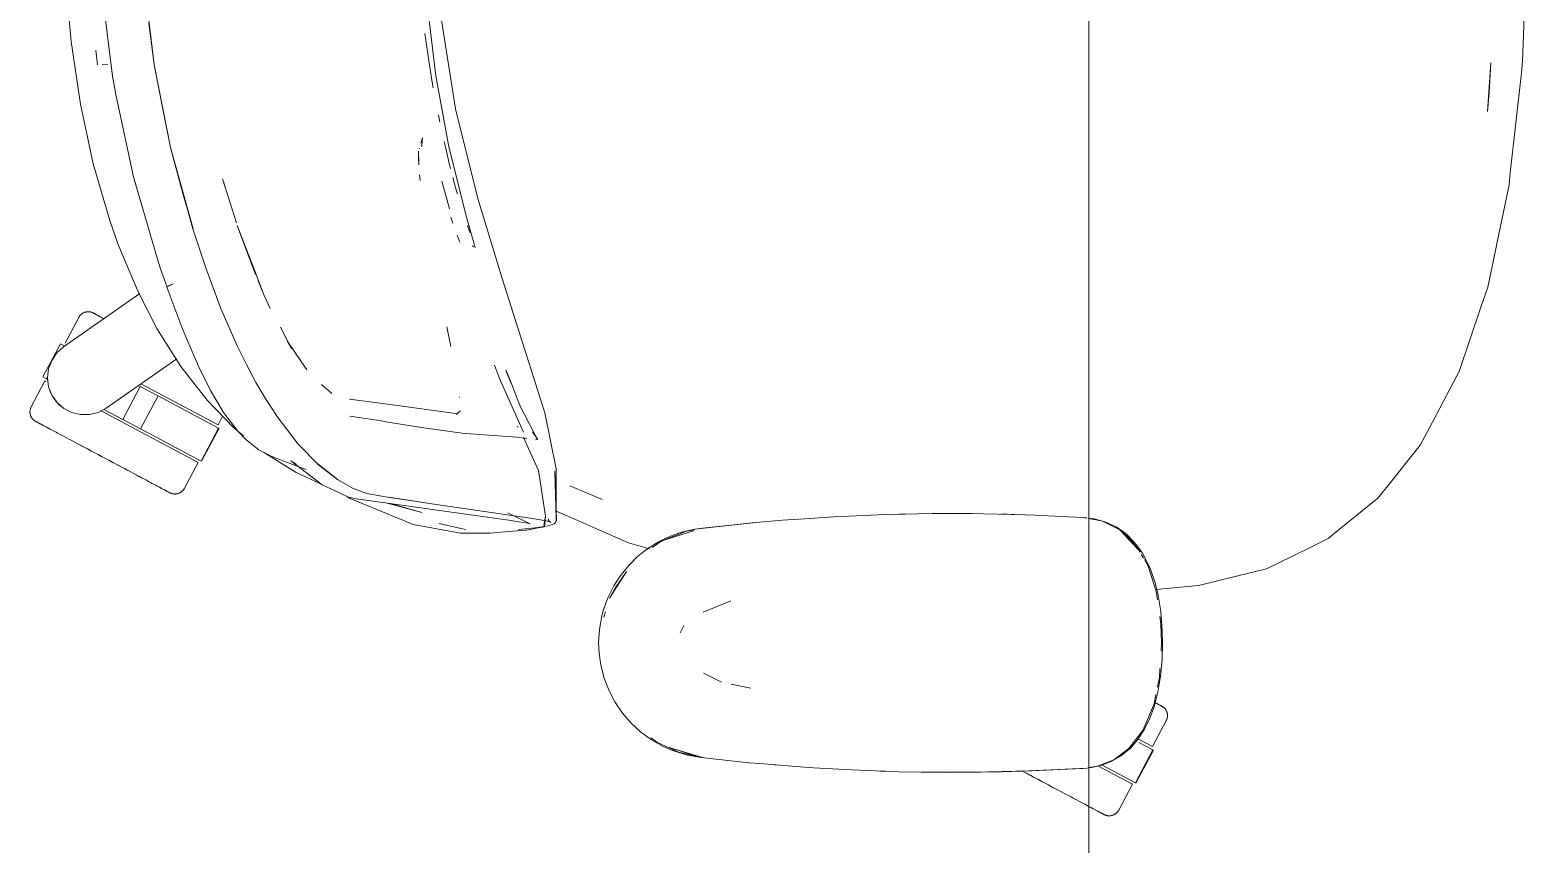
# Model space of a CAD drawing. Header units: millimetres. Extents: x 155927 to 317870, y -36033 to 97293.
# Drawn here: x 203985 to 204546, y 11071 to 11376 of the extents above; entities that cross this region are included whole.
import ezdxf

# ---------------------------------------------------------------- set-up
doc = ezdxf.new("R2010")
doc.units = ezdxf.units.MM
doc.header["$MEASUREMENT"] = 0
doc.layers.add('G-IMPT', color=8, linetype='CONTINUOUS', lineweight=9)
doc.layers.add('I-FURN', color=8, linetype='CONTINUOUS', lineweight=9)

msp = doc.modelspace()

# ---------------------------------------------------------------- linework, layer by layer
at = {"layer": 'G-IMPT'}
for p, q in [((204544.66, 11374), (204546.37, 11426.19)), ((204000.41, 11371.47), (203998.15, 11397.04)), ((204027.67, 11394.37), (204031.5, 11362.78)), ((204027.71, 11394.41), (204031.49, 11362.85)), ((204012.15, 11388.67), (204015.96, 11358.5)), ((204137.06, 11358.63), (204133.76, 11385.55)), ((204144.45, 11346.28), (204138.46, 11384.2)), ((204031.49, 11362.85), (204029.55, 11378.33)), ((204133.14, 11372.79), (204132.96, 11374.45)), ((204544.66, 11374), (204544.34, 11364.06)), ((204003.9, 11348.05), (204000.41, 11371.47)), ((204134.44, 11364.26), (204133.14, 11372.79)), ((204010.31, 11362.77), (204009.66, 11368.19)), ((204014.16, 11362.81), (204012.07, 11362.74)), ((204012.07, 11362.74), (204012.18, 11362.74)), ((204037.67, 11331.73), (204031.49, 11362.85)), ((204031.49, 11362.85), (204034.59, 11346.75)), ((204037.67, 11331.73), (204031.5, 11362.78)), ((204134.44, 11364.26), (204135.29, 11358.64)), ((204532.46, 11363.53), (204531.21, 11345.25)), ((204532.46, 11363.53), (204531.82, 11352.19)), ((204543.86, 11359.69), (204544.34, 11364.06)), ((204015.96, 11358.5), (204017.14, 11351.58)), ((204135.29, 11358.64), (204135.54, 11357.01)), ((204141.99, 11331.97), (204137.06, 11358.63)), ((204543.86, 11359.69), (204539.73, 11322.24)), ((204023.81, 11320.79), (204017.14, 11351.58)), ((204136.09, 11354.11), (204135.54, 11357.01)), ((204531.21, 11345.25), (204531.82, 11352.19)), ((204008.71, 11325.69), (204003.9, 11348.05)), ((204037.67, 11331.73), (204034.59, 11346.75)), ((204144.45, 11346.28), (204152.77, 11312.6)), ((204138.02, 11344), (204138.55, 11341.19)), ((204132.11, 11335.37), (204131.42, 11333.42)), ((204131.89, 11334.33), (204132.11, 11335.37)), ((204042.32, 11314.48), (204037.67, 11331.73)), ((204037.67, 11331.73), (204046.05, 11301.23)), ((204037.67, 11331.73), (204046.1, 11301.32)), ((204130.56, 11330.32), (204130.65, 11325.26)), ((204130.56, 11330.32), (204130.57, 11327.53)), ((204130.89, 11331.53), (204130.82, 11331.27)), ((204131.85, 11332.16), (204131.86, 11332.02)), ((204131.89, 11334.33), (204131.86, 11332.02)), ((204140.22, 11333.96), (204140.67, 11331.98)), ((204142.22, 11325.23), (204140.67, 11331.98)), ((204141.99, 11331.97), (204148.54, 11305.65)), ((204014.89, 11304.45), (204008.71, 11325.69)), ((204130.65, 11325.26), (204130.57, 11327.53)), ((204142.22, 11325.23), (204142.56, 11323.93)), ((204023.81, 11320.79), (204032.75, 11289.96)), ((204057.12, 11320.04), (204058.19, 11316.61)), ((204057.12, 11320.04), (204062.37, 11303.55)), ((204130.97, 11321.47), (204131.18, 11319.37)), ((204142.25, 11308.75), (204139.35, 11319.14)), ((204143.52, 11320.21), (204143.48, 11320.39)), ((204143.84, 11319.07), (204143.52, 11320.21)), ((204143.84, 11319.07), (204144.96, 11315.08)), ((204534.89, 11296.88), (204539.24, 11317.83)), ((204539.24, 11317.83), (204539.73, 11322.24)), ((204042.32, 11314.48), (204046.1, 11301.32)), ((204144.96, 11315.08), (204145.16, 11314.39)), ((204161.95, 11282.62), (204152.77, 11312.6)), ((204014.89, 11304.45), (204017.96, 11295.71)), ((204046.05, 11301.23), (204051.06, 11286.31)), ((204062.65, 11302.57), (204069.47, 11284.16)), ((204062.65, 11302.57), (204069.36, 11285.12)), ((204142.7, 11305.66), (204143.42, 11303.44)), ((204148.54, 11305.65), (204151.61, 11295.22)), ((204149.7, 11300.45), (204148.95, 11302.55)), ((204017.96, 11295.71), (204025.48, 11277.74)), ((204145.41, 11297.9), (204145.04, 11298.91)), ((204145.41, 11297.9), (204146.03, 11296.24)), ((204149.7, 11300.45), (204149.94, 11299.79)), ((204534.89, 11296.88), (204534.13, 11293.2)), ((204032.75, 11289.96), (204033.95, 11286.36)), ((204150.72, 11294.97), (204150.93, 11294.82)), ((204150.72, 11294.97), (204151.33, 11294.58)), ((204151.68, 11294.95), (204151.61, 11295.22)), ((204151.75, 11294.65), (204151.68, 11294.95)), ((204151.72, 11294.19), (204151.81, 11294.43)), ((204151.81, 11294.43), (204151.75, 11294.65)), ((204534.13, 11293.2), (204531.26, 11279.38)), ((204036.36, 11279.42), (204033.95, 11286.36)), ((204056.52, 11271.43), (204051.06, 11286.31)), ((204069.36, 11285.12), (204070.03, 11283.39)), ((204036.32, 11279.42), (204036.35, 11279.56)), ((204041.89, 11264.46), (204036.32, 11279.42)), ((204036.35, 11279.56), (204036.76, 11279.83)), ((204036.35, 11279.56), (204036.36, 11279.6)), ((204036.35, 11279.56), (204036.36, 11279.42)), ((204036.76, 11279.83), (204036.36, 11279.6)), ((204037.59, 11280.21), (204036.76, 11279.83)), ((204036.94, 11279.93), (204036.76, 11279.83)), ((204037.59, 11280.21), (204036.94, 11279.93)), ((204037.59, 11280.21), (204038.64, 11280.63)), ((204037.59, 11280.21), (204038.05, 11280.41)), ((204038.64, 11280.63), (204038.05, 11280.41)), ((204072.75, 11276.31), (204070.03, 11283.39)), ((204072.75, 11276.31), (204070.44, 11281.76)), ((204161.95, 11282.62), (204177.94, 11232.38)), ((204528.74, 11271.95), (204531.26, 11279.38)), ((204032.57, 11263.96), (204025.48, 11277.74)), ((204074.94, 11271.47), (204072.75, 11276.31)), ((204056.52, 11271.43), (204062.7, 11257.21)), ((204528.74, 11271.95), (204520.59, 11247.86)), ((204041.55, 11249.67), (204032.57, 11263.96)), ((204043.37, 11260.78), (204041.89, 11264.46)), ((204078.82, 11264.42), (204083, 11256.32)), ((204141.23, 11264.51), (204142.64, 11257.26)), ((204048.14, 11249.82), (204043.37, 11260.78)), ((204066.08, 11250.48), (204062.7, 11257.21)), ((204081.5, 11259.09), (204084.06, 11255.33)), ((204081.5, 11259.09), (204083, 11256.32)), ((204066.08, 11250.48), (204069.65, 11243.69)), ((204084.06, 11255.33), (204084.45, 11254.76)), ((204084.45, 11254.76), (204087.95, 11249.62)), ((204041.55, 11249.67), (204051.35, 11237.07)), ((204048.36, 11249.38), (204048.14, 11249.82)), ((204048.14, 11249.82), (204052.67, 11240.77)), ((204048.14, 11249.82), (204052.36, 11241.37)), ((204048.36, 11249.38), (204052.67, 11240.77)), ((204087.95, 11249.62), (204088.7, 11248.52)), ((204159.07, 11250.19), (204160.96, 11245.21)), ((204160.96, 11245.21), (204169.89, 11225.05)), ((204165.26, 11243.57), (204163.24, 11248.47)), ((204163.24, 11248.47), (204165.27, 11243.36)), ((204165.27, 11243.36), (204163.47, 11247.89)), ((204509.42, 11226.69), (204519.72, 11246.2)), ((204519.72, 11246.2), (204520.59, 11247.86)), ((204052.67, 11240.77), (204052.36, 11241.37)), ((204052.67, 11240.77), (204057.4, 11232.77)), ((204073.42, 11237.46), (204069.65, 11243.69)), ((204094.22, 11242.99), (204098.13, 11239.65)), ((204168.52, 11235.1), (204165.26, 11243.57)), ((204061.31, 11226.77), (204051.35, 11237.07)), ((204073.42, 11237.46), (204077.3, 11231.36)), ((204118.08, 11235.71), (204104.72, 11237.49)), ((204104.72, 11237.49), (204105.19, 11237.35)), ((204118.08, 11235.71), (204145.41, 11231.98)), ((204145.91, 11238.04), (204145.86, 11238.39)), ((204168.52, 11235.1), (204173.79, 11224.99)), ((204058.26, 11231.48), (204057.4, 11232.77)), ((204062.98, 11225.35), (204058.26, 11231.48)), ((204077.47, 11231.11), (204077.3, 11231.36)), ((204085.49, 11220.67), (204077.47, 11231.11)), ((204109.89, 11230.36), (204104.81, 11231.1)), ((204109.89, 11230.36), (204116.72, 11229.3)), ((204116.72, 11229.3), (204118.38, 11229.03)), ((204130.15, 11227.17), (204118.38, 11229.03)), ((204146.26, 11233.09), (204144.7, 11231.85)), ((204144.91, 11231.89), (204145.14, 11231.93)), ((204145.41, 11231.98), (204145.14, 11231.93)), ((204177.94, 11232.38), (204182.14, 11211.43)), ((204064.98, 11223.77), (204061.31, 11226.77)), ((204062.98, 11225.35), (204065.87, 11222.33)), ((204070.74, 11218.47), (204065.87, 11222.33)), ((204131.71, 11226.92), (204130.15, 11227.17)), ((204146.92, 11224.71), (204131.71, 11226.92)), ((204146.92, 11224.71), (204147, 11224.7)), ((204147, 11224.7), (204155.24, 11224.08)), ((204164.09, 11223.45), (204155.24, 11224.08)), ((204164.09, 11223.45), (204167.5, 11223.2)), ((204167.87, 11223.15), (204167.5, 11223.2)), ((204167.51, 11227.22), (204167.95, 11226.95)), ((204167.87, 11223.15), (204170.33, 11222.87)), ((204175.51, 11210.73), (204169.89, 11223.08)), ((204170.33, 11222.87), (204170.39, 11222.85)), ((204171.16, 11222.57), (204170.39, 11222.85)), ((204175.14, 11222.54), (204173.3, 11225.24)), ((204175.14, 11222.54), (204173.79, 11224.99)), ((204174.43, 11222.26), (204175.12, 11222.41)), ((204175.12, 11222.41), (204175.14, 11222.54)), ((204175.14, 11222.54), (204175.18, 11222.7)), ((204505.99, 11220.18), (204508.69, 11225.31)), ((204509.42, 11226.69), (204508.69, 11225.31)), ((204071.87, 11217.85), (204070.74, 11218.47)), ((204071.87, 11217.85), (204074.31, 11216.68)), ((204073.23, 11217.16), (204072.47, 11217.66)), ((204073.23, 11217.16), (204084.68, 11210.04)), ((204093.23, 11212.77), (204085.49, 11220.67)), ((204505.99, 11220.18), (204493.78, 11205.05)), ((204074.31, 11216.68), (204076.54, 11215.61)), ((204088.45, 11211.1), (204076.54, 11215.61)), ((204082.79, 11214.33), (204094.44, 11205.41)), ((204082.79, 11214.33), (204084.74, 11213.21)), ((204099.97, 11207.68), (204093.02, 11213.07)), ((204093.02, 11213.07), (204096.59, 11210.27)), ((204093.23, 11212.77), (204100.19, 11207.35)), ((204182.14, 11211.43), (204182.18, 11192.56)), ((204084.68, 11210.04), (204093.31, 11206.06)), ((204099.97, 11207.68), (204096.59, 11210.27)), ((204100.19, 11207.35), (204106.03, 11204.06)), ((204175.51, 11210.73), (204178.22, 11193.68)), ((204181.7, 11210.54), (204182.28, 11192.1)), ((204181.7, 11210.54), (204182.18, 11192.56)), ((204094.44, 11205.41), (204101.02, 11202.35)), ((204101.02, 11202.35), (204104.38, 11200.78)), ((204103.77, 11201.07), (204104.94, 11200.29)), ((204107.37, 11200.13), (204104.38, 11200.78)), ((204104.94, 11200.29), (204121.39, 11193.5)), ((204106.45, 11203.85), (204106.03, 11204.06)), ((204106.45, 11203.85), (204111.24, 11202.1)), ((204154.59, 11193.46), (204107.37, 11200.13)), ((204111.24, 11202.1), (204118.91, 11200.8)), ((204134.08, 11198.5), (204118.91, 11200.8)), ((204134.08, 11198.5), (204119.49, 11200.73)), ((204134.68, 11198.4), (204119.49, 11200.73)), ((204187.28, 11205), (204199.14, 11200.07)), ((204199.4, 11199.97), (204199.14, 11200.07)), ((204475.07, 11188.22), (204490.02, 11200.39)), ((204490.02, 11200.39), (204493.78, 11205.05)), ((204131.79, 11195.01), (204118.85, 11198.51)), ((204131.79, 11195.01), (204119.9, 11198.36)), ((204134.68, 11198.4), (204165.55, 11193.85)), ((204164, 11194.83), (204172.44, 11190.83)), ((204190.34, 11191.97), (204182.17, 11195.53)), ((204317.62, 11194.52), (204305.31, 11194.23)), ((204309.18, 11194.31), (204310.84, 11194.39)), ((204310.84, 11194.39), (204312.92, 11194.39)), ((204317.62, 11194.52), (204323.09, 11194.59)), ((204337.8, 11194.6), (204323.09, 11194.59)), ((204342.32, 11194.55), (204337.8, 11194.6)), ((204342.32, 11194.55), (204357.98, 11194.17)), ((204349.04, 11194.37), (204351.26, 11194.37)), ((204353.94, 11194.26), (204351.26, 11194.37)), ((204121.39, 11193.5), (204124.76, 11192.11)), ((204128.61, 11190.51), (204124.76, 11192.11)), ((204146.31, 11187.27), (204128.61, 11190.51)), ((204138.87, 11190.73), (204138.29, 11190.88)), ((204148.17, 11188.69), (204138.87, 11190.73)), ((204154.59, 11193.46), (204165.25, 11192.02)), ((204166.55, 11191.8), (204165.25, 11192.02)), ((204165.55, 11193.85), (204173.41, 11192.74)), ((204171.57, 11190.97), (204166.55, 11191.8)), ((204170.56, 11188.91), (204167.97, 11188.7)), ((204170.56, 11188.91), (204175.25, 11189.43)), ((204175.45, 11189.25), (204171.2, 11188.43)), ((204172.44, 11190.83), (204171.57, 11190.97)), ((204179.67, 11191.63), (204173.41, 11192.74)), ((204175.86, 11189.51), (204175.25, 11189.43)), ((204175.45, 11189.25), (204177.77, 11189.69)), ((204175.86, 11189.51), (204179.14, 11190.04)), ((204177.54, 11190.1), (204178.22, 11193.68)), ((204177.54, 11190.1), (204178.16, 11193.64)), ((204178.16, 11193.64), (204177.77, 11189.69)), ((204179.05, 11191.8), (204180.15, 11191.24)), ((204179.05, 11191.8), (204179.67, 11191.63)), ((204179.14, 11190.04), (204181, 11190.59)), ((204179.33, 11192.17), (204179.25, 11192.67)), ((204179.33, 11192.17), (204179.65, 11191.63)), ((204179.65, 11191.63), (204180.15, 11191.24)), ((204181.54, 11190.91), (204181, 11190.59)), ((204181.54, 11190.91), (204181.91, 11191.41)), ((204182.31, 11191.98), (204181.91, 11191.41)), ((204182.31, 11191.98), (204182.12, 11192.84)), ((204182.12, 11192.84), (204182.14, 11192.73)), ((204182.18, 11192.56), (204182.14, 11192.73)), ((204182.28, 11192.1), (204182.18, 11192.56)), ((204198.17, 11188.54), (204190.34, 11191.97)), ((204234.13, 11188.77), (204229.17, 11187.61)), ((204234.13, 11188.77), (204257.09, 11191.22)), ((204234.13, 11188.77), (204255.57, 11191.12)), ((204234.13, 11188.77), (204236.95, 11189.1)), ((204257.09, 11191.22), (204236.95, 11189.1)), ((204255.57, 11191.12), (204266.97, 11192.1)), ((204277.26, 11192.83), (204266.97, 11192.1)), ((204275.21, 11192.7), (204273.8, 11192.56)), ((204275.21, 11192.7), (204277.12, 11192.79)), ((204277.26, 11192.83), (204286.13, 11193.39)), ((204297.43, 11193.93), (204286.13, 11193.39)), ((204297.43, 11193.93), (204305.31, 11194.23)), ((204357.98, 11194.17), (204361.53, 11194.05)), ((204374.09, 11193.43), (204361.53, 11194.05)), ((204374.09, 11193.43), (204379.75, 11193.15)), ((204381.01, 11192.87), (204379.53, 11193.15)), ((204379.75, 11193.15), (204381.01, 11192.99)), ((204381.83, 11192.89), (204383.76, 11192.65)), ((204386.88, 11191.78), (204381.83, 11192.72)), ((204383.76, 11192.65), (204387.72, 11191.58)), ((204391.13, 11189.68), (204386.88, 11191.78)), ((204392.04, 11189.6), (204387.72, 11191.58)), ((204391.13, 11189.68), (204393.37, 11188.57)), ((204392.04, 11189.6), (204395.26, 11187.39)), ((204146.31, 11187.27), (204153.28, 11187.25)), ((204157.45, 11187.25), (204153.28, 11187.25)), ((204161.4, 11187.59), (204157.45, 11187.25)), ((204161.4, 11187.59), (204170.73, 11188.39)), ((204170.73, 11188.39), (204171.2, 11188.43)), ((204209.3, 11183.69), (204198.17, 11188.54)), ((204209.3, 11183.69), (204217.12, 11181.43)), ((204220.46, 11183.97), (204216.13, 11181.24)), ((204221.78, 11184.37), (204218.2, 11181.94)), ((204220.46, 11183.97), (204225.04, 11186.16)), ((204221.78, 11184.37), (204233.64, 11188.18)), ((204221.78, 11184.37), (204224.49, 11185.27)), ((204231, 11187.97), (204222.82, 11184.77)), ((204224.49, 11185.27), (204233.64, 11188.18)), ((204225.04, 11186.16), (204229.17, 11187.61)), ((204234.06, 11188.55), (204231, 11187.97)), ((204393.37, 11188.57), (204395.78, 11186.34)), ((204400.27, 11181.18), (204393.37, 11188.57)), ((204399.08, 11183.27), (204393.37, 11188.57)), ((204396.58, 11186.26), (204395.26, 11187.39)), ((204398.86, 11182.8), (204395.78, 11186.34)), ((204396.58, 11186.26), (204399.45, 11183.21)), ((204400.96, 11180.12), (204399.08, 11183.27)), ((204399.45, 11183.21), (204401.89, 11179.76)), ((204471.42, 11185.24), (204464.25, 11181.71)), ((204475.07, 11188.22), (204471.42, 11185.24)), ((204209.22, 11175.07), (204212.83, 11178.62)), ((204212.83, 11178.62), (204216.13, 11181.24)), ((204400.27, 11181.18), (204398.99, 11182.65)), ((204402.3, 11177.89), (204401.43, 11179.33)), ((204402.7, 11178.39), (204401.89, 11179.76)), ((204404.04, 11174.97), (204402.58, 11177.42)), ((204404.91, 11173.75), (204402.7, 11178.39)), ((204452.79, 11176.07), (204464.25, 11181.71)), ((204202.17, 11162.94), (204208.49, 11172.89)), ((204204.33, 11166.62), (204208.49, 11172.89)), ((204209.22, 11175.07), (204206.03, 11171.1)), ((204407.07, 11165.57), (204404.04, 11174.97)), ((204406.65, 11168.66), (204404.91, 11173.75)), ((204448.42, 11173.92), (204430.48, 11169.52)), ((204452.79, 11176.07), (204448.42, 11173.92)), ((204201.52, 11163.04), (204203.77, 11167.55)), ((204202.17, 11162.94), (204204.33, 11166.62)), ((204203.77, 11167.55), (204206.03, 11171.1)), ((204406.65, 11168.66), (204407.62, 11164.73)), ((204406.94, 11166.2), (204422.82, 11167.64)), ((204422.82, 11167.64), (204428.11, 11168.94)), ((204430.48, 11169.52), (204428.11, 11168.94)), ((204201.52, 11163.04), (204199.81, 11158.27)), ((204247.65, 11161.87), (204237.23, 11157.72)), ((204407.54, 11162.28), (204407.07, 11165.57)), ((204407.62, 11164.73), (204408.74, 11157.97)), ((204198.37, 11151.19), (204199.25, 11156.14)), ((204199.25, 11156.14), (204199.81, 11158.27)), ((204200.61, 11157.83), (204199.99, 11155.8)), ((204408.8, 11153.31), (204408.41, 11156.1)), ((204409.31, 11150.66), (204408.74, 11157.97)), ((204198.07, 11146.15), (204198.37, 11151.19)), ((204228.69, 11149.98), (204229.7, 11152.2)), ((204229.7, 11152.2), (204230, 11152.65)), ((204408.8, 11153.31), (204409.03, 11146.15)), ((204409.31, 11150.66), (204409.4, 11146.15)), ((204198.07, 11146.15), (204198.25, 11142.3)), ((204408.84, 11143.04), (204409.03, 11146.15)), ((204409.4, 11146.15), (204409.22, 11139.81)), ((204198.89, 11137.79), (204198.25, 11142.3)), ((204408.66, 11133.66), (204409.22, 11139.81)), ((204198.89, 11137.79), (204200.16, 11132.92)), ((204201.99, 11128.21), (204200.16, 11132.92)), ((204237.32, 11134.77), (204244.1, 11131.5)), ((204407.48, 11129.57), (204408.24, 11133.32)), ((204408.66, 11133.66), (204407.66, 11127.73)), ((204408.24, 11133.32), (204408.44, 11136.53)), ((204204.18, 11124.05), (204201.99, 11128.21)), ((204255.15, 11129.17), (204247.72, 11130.74)), ((204406.23, 11122.25), (204407.66, 11127.73)), ((204204.18, 11124.05), (204207.01, 11119.88)), ((204406.2, 11123.36), (204403.88, 11117.74)), ((204406.23, 11122.25), (204404.64, 11117.91)), ((204406.2, 11123.36), (204406.91, 11126.83)), ((204207.01, 11119.88), (204210.33, 11116.04)), ((204213.77, 11112.88), (204210.33, 11116.04)), ((204402.04, 11113.35), (204403.88, 11117.74)), ((204402.66, 11113.84), (204404.64, 11117.91)), ((204213.77, 11112.88), (204217.85, 11109.88)), ((204217.81, 11110.57), (204219.92, 11108.98)), ((204396.82, 11106.56), (204402.04, 11113.35)), ((204402.66, 11113.84), (204400.01, 11109.79)), ((204222.29, 11107.37), (204217.85, 11109.88)), ((204227.98, 11105.24), (204219.92, 11108.98)), ((204222.29, 11107.37), (204226.53, 11105.56)), ((204236.95, 11103.2), (204224.49, 11107.03)), ((204224.49, 11107.03), (204233.64, 11104.12)), ((204226.53, 11105.56), (204231.39, 11104.09)), ((204227.98, 11105.24), (204236.39, 11103.33)), ((204391.19, 11102.39), (204396.82, 11106.56)), ((204393.6, 11103.68), (204397.34, 11106.76)), ((204400.01, 11109.79), (204397.34, 11106.76)), ((204236.44, 11103.2), (204231.39, 11104.09)), ((204236.95, 11103.2), (204233.64, 11104.12)), ((204254.36, 11101.29), (204236.44, 11103.2)), ((204258.49, 11100.95), (204254.36, 11101.29)), ((204273.55, 11099.7), (204258.49, 11100.95)), ((204265.37, 11100.35), (204263.69, 11100.52)), ((204273.55, 11099.7), (204278.64, 11099.37)), ((204278.64, 11099.37), (204292.78, 11098.56)), ((204359.35, 11098.18), (204381.13, 11099.26)), ((204359.35, 11098.18), (204379.53, 11099.15)), ((204360.56, 11098.21), (204381.13, 11099.26)), ((204381.13, 11099.26), (204379.53, 11099.15)), ((204381.13, 11099.26), (204382.78, 11099.52)), ((204385, 11099.98), (204381.83, 11099.5)), ((204385.18, 11099.96), (204382.78, 11099.52)), ((204385, 11099.98), (204391.19, 11102.39)), ((204385.18, 11099.96), (204386.52, 11100.33)), ((204390.17, 11101.72), (204386.52, 11100.33)), ((204390.17, 11101.72), (204393.6, 11103.68)), ((204298.8, 11098.31), (204292.78, 11098.56)), ((204298.8, 11098.31), (204310.56, 11097.92)), ((204303.69, 11098.17), (204305.62, 11098.06)), ((204305.62, 11098.06), (204307.12, 11098.05)), ((204318.98, 11097.76), (204310.56, 11097.92)), ((204318.98, 11097.76), (204349, 11097.87)), ((204318.98, 11097.76), (204339.16, 11097.71)), ((204318.98, 11097.76), (204329.77, 11097.67)), ((204349, 11097.87), (204329.77, 11097.67)), ((204339.16, 11097.71), (204360.56, 11098.21)), ((204339.16, 11097.71), (204359.35, 11098.18)), ((204339.16, 11097.71), (204349, 11097.87)), ((204339.16, 11097.75), (204341.2, 11097.73)), ((204341.2, 11097.73), (204343.41, 11097.81)), ((204349, 11097.87), (204360.56, 11098.21)), ((204360.56, 11098.21), (204359.35, 11098.18))]:
    msp.add_line(p, q, dxfattribs=at)
at = {"layer": 'I-FURN'}
for p, q in [((204381.83, 12170.61), (204381.83, 10770.61)), ((204381.83, 10770.61), (204381.83, 12170.61)), ((203997.51, 11257.04), (204026.1, 11277.06)), ((204003.25, 11268.09), (203998.11, 11258.41)), ((204003.25, 11268.09), (204003.33, 11268.23)), ((204003.33, 11268.23), (204003.42, 11268.37)), ((204003.42, 11268.37), (204003.51, 11268.5)), ((204003.51, 11268.5), (204003.6, 11268.64)), ((204003.6, 11268.64), (204003.7, 11268.76)), ((204003.7, 11268.76), (204003.81, 11268.88)), ((204003.81, 11268.88), (204003.92, 11269)), ((204003.92, 11269), (204004.03, 11269.12)), ((204004.03, 11269.12), (204004.15, 11269.22)), ((204004.15, 11269.22), (204004.27, 11269.33)), ((204004.27, 11269.33), (204004.4, 11269.43)), ((204004.4, 11269.43), (204004.53, 11269.52)), ((204004.53, 11269.52), (204004.67, 11269.61)), ((204004.67, 11269.61), (204004.8, 11269.69)), ((204004.8, 11269.69), (204004.94, 11269.77)), ((204004.94, 11269.77), (204005.09, 11269.84)), ((204005.09, 11269.84), (204005.24, 11269.91)), ((204005.24, 11269.91), (204005.39, 11269.97)), ((204005.39, 11269.97), (204005.54, 11270.02)), ((204005.54, 11270.02), (204005.69, 11270.07)), ((204005.69, 11270.07), (204005.85, 11270.11)), ((204005.85, 11270.11), (204006, 11270.15)), ((204006, 11270.15), (204006.16, 11270.18)), ((204006.16, 11270.18), (204006.32, 11270.2)), ((204006.32, 11270.2), (204006.48, 11270.22)), ((204006.48, 11270.22), (204006.64, 11270.23)), ((204006.64, 11270.23), (204006.81, 11270.23)), ((204006.81, 11270.23), (204006.97, 11270.23)), ((204006.97, 11270.23), (204007.13, 11270.22)), ((204007.13, 11270.22), (204007.29, 11270.2)), ((204007.29, 11270.2), (204007.45, 11270.18)), ((204007.45, 11270.18), (204007.61, 11270.15)), ((204007.61, 11270.15), (204007.76, 11270.12)), ((204007.76, 11270.12), (204007.92, 11270.08)), ((204007.92, 11270.08), (204008.07, 11270.03)), ((204008.07, 11270.03), (204008.23, 11269.98)), ((204008.23, 11269.98), (204008.38, 11269.92)), ((204008.38, 11269.92), (204008.52, 11269.85)), ((204008.52, 11269.85), (204008.67, 11269.78)), ((204008.67, 11269.78), (204008.71, 11269.76)), ((204008.71, 11269.76), (204008.73, 11269.75)), ((204008.75, 11269.73), (204008.71, 11269.76)), ((204008.71, 11269.76), (204008.71, 11269.76)), ((204008.73, 11269.75), (204008.79, 11269.72)), ((204008.84, 11269.69), (204008.75, 11269.73)), ((204008.79, 11269.72), (204008.89, 11269.66)), ((204008.96, 11269.63), (204008.84, 11269.69)), ((204008.89, 11269.66), (204009.03, 11269.59)), ((204009.12, 11269.54), (204008.96, 11269.63)), ((204009.03, 11269.59), (204009.21, 11269.49)), ((204009.32, 11269.43), (204009.12, 11269.54)), ((204009.21, 11269.49), (204009.43, 11269.38)), ((204009.56, 11269.3), (204009.32, 11269.43)), ((204009.43, 11269.38), (204009.68, 11269.24)), ((204009.84, 11269.16), (204009.56, 11269.3)), ((204009.68, 11269.24), (204009.98, 11269.08)), ((204010.16, 11268.99), (204009.84, 11269.16)), ((204009.98, 11269.08), (204010.32, 11268.9)), ((204010.51, 11268.8), (204010.16, 11268.99)), ((204010.32, 11268.9), (204010.69, 11268.7)), ((204010.91, 11268.59), (204010.51, 11268.8)), ((204010.69, 11268.7), (204011.1, 11268.49)), ((204011.34, 11268.36), (204010.91, 11268.59)), ((204011.1, 11268.49), (204011.55, 11268.25)), ((204011.8, 11268.11), (204011.34, 11268.36)), ((204011.55, 11268.25), (204012.03, 11267.99)), ((204012.3, 11267.85), (204011.8, 11268.11)), ((204012.03, 11267.99), (204012.55, 11267.72)), ((204012.84, 11267.56), (204012.3, 11267.85)), ((203996.36, 11258.2), (203989.78, 11245.84)), ((203995, 11254.79), (203997.51, 11257.04)), ((203996.36, 11258.2), (203997.75, 11257.46)), ((203997.75, 11257.46), (203997.66, 11257.51)), ((203991.93, 11248.84), (203993.11, 11252)), ((203993.11, 11252), (203995, 11254.79)), ((204040, 11252.63), (204013.57, 11234.12)), ((203991.18, 11245.1), (203989.78, 11245.84)), ((203991.09, 11245.15), (203991.18, 11245.1)), ((203991.18, 11245.1), (203991.58, 11245.86)), ((203991.55, 11245.49), (203991.93, 11248.84)), ((203991.98, 11242.14), (203991.55, 11245.49)), ((203990.59, 11244.28), (203985.44, 11234.59)), ((203990.59, 11244.28), (203990.97, 11244.08)), ((203993.19, 11239), (203991.98, 11242.14)), ((204026.33, 11242.27), (204019.76, 11229.9)), ((204026.25, 11242.31), (204026.33, 11242.27)), ((204026.33, 11242.27), (204032.97, 11238.74)), ((204026.8, 11243.15), (204055.5, 11227.89)), ((203985.05, 11233.49), (203985.09, 11233.65)), ((203985.09, 11233.65), (203985.13, 11233.81)), ((203985.13, 11233.81), (203985.17, 11233.96)), ((203985.17, 11233.96), (203985.23, 11234.11)), ((203985.23, 11234.11), (203985.29, 11234.26)), ((203985.29, 11234.26), (203985.35, 11234.41)), ((203985.35, 11234.41), (203985.42, 11234.56)), ((203985.42, 11234.56), (203985.44, 11234.59)), ((203995.13, 11236.23), (203993.19, 11239)), ((203993.67, 11238.15), (203995.97, 11235.37)), ((203997.67, 11234.01), (203995.13, 11236.23)), ((203995.97, 11235.37), (203997.39, 11234.22)), ((204000.67, 11232.47), (203997.67, 11234.01)), ((204013.57, 11234.12), (204010.59, 11232.53)), ((204019.76, 11229.9), (204012.7, 11233.66)), ((204032.97, 11238.74), (204026.4, 11226.37)), ((204032.97, 11238.74), (204055.68, 11226.66)), ((203984.97, 11232.85), (203984.98, 11233.02)), ((203984.97, 11232.69), (203984.97, 11232.85)), ((203984.98, 11232.53), (203984.97, 11232.69)), ((203984.98, 11233.02), (203985, 11233.18)), ((203984.99, 11232.37), (203984.98, 11232.53)), ((203985, 11232.21), (203984.99, 11232.37)), ((203985, 11233.18), (203985.02, 11233.34)), ((203985.02, 11232.05), (203985, 11232.21)), ((203985.02, 11233.34), (203985.05, 11233.49)), ((203985.05, 11231.89), (203985.02, 11232.05)), ((203985.09, 11231.74), (203985.05, 11231.89)), ((203985.13, 11231.58), (203985.09, 11231.74)), ((203985.18, 11231.43), (203985.13, 11231.58)), ((203985.23, 11231.27), (203985.18, 11231.43)), ((203985.29, 11231.12), (203985.23, 11231.27)), ((203985.36, 11230.98), (203985.29, 11231.12)), ((203985.43, 11230.83), (203985.36, 11230.98)), ((203985.51, 11230.69), (203985.43, 11230.83)), ((203985.59, 11230.55), (203985.51, 11230.69)), ((203985.68, 11230.42), (203985.59, 11230.55)), ((203985.77, 11230.29), (203985.68, 11230.42)), ((203985.87, 11230.16), (203985.77, 11230.29)), ((203985.98, 11230.04), (203985.87, 11230.16)), ((203986.09, 11229.92), (203985.98, 11230.04)), ((203986.2, 11229.8), (203986.09, 11229.92)), ((203986.32, 11229.7), (203986.2, 11229.8)), ((203986.44, 11229.59), (203986.32, 11229.7)), ((203986.57, 11229.49), (203986.44, 11229.59)), ((203986.7, 11229.4), (203986.57, 11229.49)), ((203986.83, 11229.31), (203986.7, 11229.4)), ((203986.97, 11229.22), (203986.83, 11229.31)), ((203987.11, 11229.14), (203986.97, 11229.22)), ((203987.12, 11229.14), (203987.11, 11229.14)), ((203987.11, 11229.14), (203987.13, 11229.13)), ((203987.16, 11229.12), (203987.12, 11229.14)), ((203987.13, 11229.13), (203987.19, 11229.1)), ((203987.24, 11229.07), (203987.16, 11229.12)), ((203987.19, 11229.1), (203987.29, 11229.05)), ((203987.36, 11229.01), (203987.24, 11229.07)), ((203987.29, 11229.05), (203987.43, 11228.97)), ((203987.52, 11228.92), (203987.36, 11229.01)), ((203987.43, 11228.97), (203987.61, 11228.88)), ((203987.72, 11228.82), (203987.52, 11228.92)), ((203987.61, 11228.88), (203987.83, 11228.76)), ((203987.97, 11228.69), (203987.72, 11228.82)), ((203987.83, 11228.76), (203988.09, 11228.62)), ((203988.24, 11228.54), (203987.97, 11228.69)), ((203988.09, 11228.62), (203988.39, 11228.46)), ((203988.56, 11228.37), (203988.24, 11228.54)), ((203988.39, 11228.46), (203988.72, 11228.29)), ((203988.92, 11228.18), (203988.56, 11228.37)), ((203988.72, 11228.29), (203989.09, 11228.09)), ((203989.31, 11227.97), (203988.92, 11228.18)), ((203989.09, 11228.09), (203989.5, 11227.87)), ((203989.74, 11227.74), (203989.31, 11227.97)), ((204003.95, 11231.68), (204000.67, 11232.47)), ((204007.32, 11231.7), (204003.95, 11231.68)), ((204010.59, 11232.53), (204007.32, 11231.7)), ((204011.38, 11233.23), (204047.99, 11213.76)), ((204026.4, 11226.37), (204019.76, 11229.9)), ((204055.5, 11227.89), (204057.17, 11231.05)), ((203989.5, 11227.87), (203989.95, 11227.63)), ((203990.21, 11227.5), (203989.74, 11227.74)), ((203989.95, 11227.63), (203990.43, 11227.38)), ((203990.71, 11227.23), (203990.21, 11227.5)), ((203990.43, 11227.38), (203990.95, 11227.1)), ((203991.24, 11226.95), (203990.71, 11227.23)), ((203990.95, 11227.1), (203991.5, 11226.81)), ((203991.81, 11226.64), (203991.24, 11226.95)), ((203991.5, 11226.81), (203992.08, 11226.5)), ((203992.08, 11226.5), (203992.7, 11226.17)), ((203992.7, 11226.17), (203993.35, 11225.83)), ((203993.35, 11225.83), (203994.03, 11225.47)), ((203994.03, 11225.47), (203994.73, 11225.09)), ((203994.73, 11225.09), (203995.47, 11224.7)), ((203995.47, 11224.7), (203996.23, 11224.29)), ((203996.23, 11224.29), (203997.02, 11223.87)), ((203997.02, 11223.87), (203997.83, 11223.44)), ((203997.83, 11223.44), (203998.67, 11223)), ((203998.67, 11223), (203999.52, 11222.54)), ((203999.52, 11222.54), (204000.4, 11222.08)), ((204049.11, 11214.3), (204026.4, 11226.37)), ((204055.68, 11226.66), (204049.11, 11214.3)), ((204049.28, 11214.21), (204055.85, 11226.57)), ((204000.4, 11222.08), (204001.3, 11221.6)), ((204001.79, 11221.34), (204000.88, 11221.82)), ((204001.3, 11221.6), (204002.21, 11221.12)), ((204002.71, 11220.85), (204001.79, 11221.34)), ((204002.21, 11221.12), (204003.14, 11220.62)), ((204003.65, 11220.35), (204002.71, 11220.85)), ((204003.14, 11220.62), (204004.08, 11220.12)), ((204004.6, 11219.84), (204003.65, 11220.35)), ((204004.08, 11220.12), (204005.04, 11219.61)), ((204005.56, 11219.33), (204004.6, 11219.84)), ((204005.04, 11219.61), (204006.01, 11219.09)), ((204006.54, 11218.81), (204005.56, 11219.33)), ((204006.01, 11219.09), (204006.99, 11218.57)), ((204007.52, 11218.29), (204006.54, 11218.81)), ((204006.99, 11218.57), (204007.97, 11218.05)), ((204008.51, 11217.76), (204007.52, 11218.29)), ((204007.97, 11218.05), (204008.97, 11217.52)), ((204009.51, 11217.23), (204008.51, 11217.76)), ((204008.97, 11217.52), (204009.97, 11216.99)), ((204010.51, 11216.7), (204009.51, 11217.23)), ((204009.97, 11216.99), (204010.97, 11216.46)), ((204011.51, 11216.17), (204010.51, 11216.7)), ((204010.97, 11216.46), (204011.98, 11215.92)), ((204012.52, 11215.63), (204011.51, 11216.17)), ((204011.98, 11215.92), (204012.98, 11215.39)), ((204013.52, 11215.1), (204012.52, 11215.63)), ((204012.98, 11215.39), (204013.99, 11214.85)), ((204014.53, 11214.57), (204013.52, 11215.1)), ((204013.99, 11214.85), (204014.99, 11214.32)), ((204015.53, 11214.03), (204014.53, 11214.57)), ((204014.99, 11214.32), (204015.98, 11213.79)), ((204016.52, 11213.51), (204015.53, 11214.03)), ((204015.98, 11213.79), (204016.97, 11213.26)), ((204017.51, 11212.98), (204016.52, 11213.51)), ((204016.97, 11213.26), (204017.96, 11212.74)), ((204018.49, 11212.46), (204017.51, 11212.98)), ((204017.96, 11212.74), (204018.93, 11212.22)), ((204019.45, 11211.95), (204018.49, 11212.46)), ((204018.93, 11212.22), (204019.9, 11211.71)), ((204020.41, 11211.44), (204019.45, 11211.95)), ((204019.9, 11211.71), (204020.85, 11211.2)), ((204021.36, 11210.93), (204020.41, 11211.44)), ((204020.85, 11211.2), (204021.79, 11210.71)), ((204042.84, 11204.08), (204047.99, 11213.76)), ((204022.29, 11210.44), (204021.36, 11210.93)), ((204021.79, 11210.71), (204022.71, 11210.22)), ((204023.2, 11209.95), (204022.29, 11210.44)), ((204022.71, 11210.22), (204023.61, 11209.73)), ((204024.1, 11209.48), (204023.2, 11209.95)), ((204023.61, 11209.73), (204024.5, 11209.26)), ((204024.97, 11209.01), (204024.1, 11209.48)), ((204024.5, 11209.26), (204025.37, 11208.8)), ((204025.83, 11208.56), (204024.97, 11209.01)), ((204025.37, 11208.8), (204026.22, 11208.35)), ((204026.66, 11208.11), (204025.83, 11208.56)), ((204026.22, 11208.35), (204027.04, 11207.91)), ((204027.04, 11207.91), (204027.84, 11207.49)), ((204027.84, 11207.49), (204028.62, 11207.07)), ((204028.62, 11207.07), (204029.37, 11206.67)), ((204029.37, 11206.67), (204030.09, 11206.29)), ((204030.09, 11206.29), (204030.78, 11205.92)), ((204030.78, 11205.92), (204031.45, 11205.57)), ((204031.45, 11205.57), (204032.08, 11205.23)), ((204032.08, 11205.23), (204032.68, 11204.91)), ((204032.99, 11204.75), (204032.41, 11205.06)), ((204032.68, 11204.91), (204033.25, 11204.61)), ((204033.54, 11204.45), (204032.99, 11204.75)), ((204033.25, 11204.61), (204033.79, 11204.32)), ((204034.06, 11204.18), (204033.54, 11204.45)), ((204033.79, 11204.32), (204034.29, 11204.06)), ((204034.54, 11203.92), (204034.06, 11204.18)), ((204034.29, 11204.06), (204034.75, 11203.81)), ((204034.99, 11203.68), (204034.54, 11203.92)), ((204034.75, 11203.81), (204035.18, 11203.58)), ((204035.4, 11203.47), (204034.99, 11203.68)), ((204035.18, 11203.58), (204035.58, 11203.37)), ((204035.77, 11203.27), (204035.4, 11203.47)), ((204035.58, 11203.37), (204035.93, 11203.18)), ((204036.11, 11203.09), (204035.77, 11203.27)), ((204035.93, 11203.18), (204036.25, 11203.02)), ((204036.41, 11202.93), (204036.11, 11203.09)), ((204036.25, 11203.02), (204036.53, 11202.87)), ((204036.66, 11202.79), (204036.41, 11202.93)), ((204036.53, 11202.87), (204036.77, 11202.74)), ((204036.88, 11202.68), (204036.66, 11202.79)), ((204036.77, 11202.74), (204036.97, 11202.63)), ((204037.06, 11202.58), (204036.88, 11202.68)), ((204036.97, 11202.63), (204037.13, 11202.55)), ((204037.2, 11202.51), (204037.06, 11202.58)), ((204037.13, 11202.55), (204037.25, 11202.48)), ((204037.3, 11202.45), (204037.2, 11202.51)), ((204037.25, 11202.48), (204037.34, 11202.44)), ((204037.36, 11202.42), (204037.3, 11202.45)), ((204037.34, 11202.44), (204037.38, 11202.42)), ((204037.38, 11202.41), (204037.36, 11202.42)), ((204037.38, 11202.42), (204037.38, 11202.41)), ((204037.42, 11202.39), (204037.38, 11202.41)), ((204037.57, 11202.32), (204037.42, 11202.39)), ((204037.71, 11202.25), (204037.57, 11202.32)), ((204037.86, 11202.2), (204037.71, 11202.25)), ((204038.02, 11202.14), (204037.86, 11202.2)), ((204038.17, 11202.09), (204038.02, 11202.14)), ((204038.33, 11202.05), (204038.17, 11202.09)), ((204038.48, 11202.02), (204038.33, 11202.05)), ((204038.64, 11201.99), (204038.48, 11202.02)), ((204038.8, 11201.97), (204038.64, 11201.99)), ((204038.96, 11201.95), (204038.8, 11201.97)), ((204039.12, 11201.94), (204038.96, 11201.95)), ((204039.29, 11201.94), (204039.12, 11201.94)), ((204039.45, 11201.94), (204039.29, 11201.94)), ((204039.61, 11201.95), (204039.45, 11201.94)), ((204039.77, 11201.97), (204039.61, 11201.95)), ((204039.93, 11201.99), (204039.77, 11201.97)), ((204040.09, 11202.02), (204039.93, 11201.99)), ((204040.24, 11202.06), (204040.09, 11202.02)), ((204040.4, 11202.1), (204040.24, 11202.06)), ((204040.55, 11202.15), (204040.4, 11202.1)), ((204040.7, 11202.2), (204040.55, 11202.15)), ((204040.85, 11202.26), (204040.7, 11202.2)), ((204041, 11202.33), (204040.85, 11202.26)), ((204041.15, 11202.4), (204041, 11202.33)), ((204041.29, 11202.48), (204041.15, 11202.4)), ((204041.42, 11202.56), (204041.29, 11202.48)), ((204041.56, 11202.65), (204041.42, 11202.56)), ((204041.69, 11202.74), (204041.56, 11202.65)), ((204041.82, 11202.84), (204041.69, 11202.74)), ((204041.94, 11202.95), (204041.82, 11202.84)), ((204042.06, 11203.05), (204041.94, 11202.95)), ((204042.17, 11203.17), (204042.06, 11203.05)), ((204042.28, 11203.29), (204042.17, 11203.17)), ((204042.39, 11203.41), (204042.28, 11203.29)), ((204042.49, 11203.54), (204042.39, 11203.41)), ((204042.58, 11203.67), (204042.49, 11203.54)), ((204042.67, 11203.8), (204042.58, 11203.67)), ((204042.76, 11203.94), (204042.67, 11203.8)), ((204042.84, 11204.08), (204042.76, 11203.94)), ((204406.48, 11123.87), (204406.91, 11123.64)), ((204407.13, 11123.52), (204406.72, 11123.74)), ((204406.91, 11123.64), (204407.3, 11123.43)), ((204407.5, 11123.32), (204407.13, 11123.52)), ((204407.3, 11123.43), (204407.66, 11123.24)), ((204407.83, 11123.15), (204407.5, 11123.32)), ((204407.66, 11123.24), (204407.98, 11123.07)), ((204408.13, 11122.99), (204407.83, 11123.15)), ((204407.98, 11123.07), (204408.25, 11122.92)), ((204408.39, 11122.85), (204408.13, 11122.99)), ((204408.25, 11122.92), (204408.5, 11122.79)), ((204408.61, 11122.73), (204408.39, 11122.85)), ((204408.5, 11122.79), (204408.7, 11122.69)), ((204408.79, 11122.64), (204408.61, 11122.73)), ((204408.7, 11122.69), (204408.86, 11122.6)), ((204408.93, 11122.56), (204408.79, 11122.64)), ((204408.86, 11122.6), (204408.98, 11122.54)), ((204409.03, 11122.51), (204408.93, 11122.56)), ((204408.98, 11122.54), (204409.06, 11122.49)), ((204409.09, 11122.48), (204409.03, 11122.51)), ((204409.06, 11122.49), (204409.1, 11122.47)), ((204409.11, 11122.47), (204409.09, 11122.48)), ((204409.1, 11122.47), (204409.11, 11122.47)), ((204409.11, 11122.47), (204409.25, 11122.39)), ((204409.25, 11122.39), (204409.39, 11122.31)), ((204409.39, 11122.31), (204409.52, 11122.22)), ((204409.52, 11122.22), (204409.65, 11122.12)), ((204409.65, 11122.12), (204409.78, 11122.02)), ((204409.78, 11122.02), (204409.9, 11121.92)), ((204409.9, 11121.92), (204410.02, 11121.81)), ((204410.02, 11121.81), (204410.13, 11121.69)), ((204410.13, 11121.69), (204410.24, 11121.57)), ((204410.24, 11121.57), (204410.35, 11121.45)), ((204410.35, 11121.45), (204410.45, 11121.32)), ((204410.45, 11121.32), (204410.54, 11121.19)), ((204405.63, 11107.33), (204410.78, 11117.02)), ((204410.54, 11121.19), (204410.63, 11121.06)), ((204410.63, 11121.06), (204410.71, 11120.92)), ((204410.71, 11120.92), (204410.79, 11120.78)), ((204410.8, 11117.06), (204410.78, 11117.02)), ((204410.79, 11120.78), (204410.86, 11120.63)), ((204410.87, 11117.2), (204410.8, 11117.06)), ((204410.86, 11120.63), (204410.93, 11120.49)), ((204410.93, 11117.35), (204410.87, 11117.2)), ((204410.93, 11120.49), (204410.99, 11120.34)), ((204410.99, 11117.5), (204410.93, 11117.35)), ((204410.99, 11120.34), (204411.04, 11120.19)), ((204411.05, 11117.65), (204410.99, 11117.5)), ((204411.04, 11120.19), (204411.09, 11120.03)), ((204411.09, 11117.8), (204411.05, 11117.65)), ((204411.09, 11120.03), (204411.13, 11119.88)), ((204411.13, 11117.96), (204411.09, 11117.8)), ((204411.13, 11119.88), (204411.17, 11119.72)), ((204411.17, 11118.12), (204411.13, 11117.96)), ((204411.17, 11119.72), (204411.2, 11119.56)), ((204411.2, 11118.28), (204411.17, 11118.12)), ((204411.2, 11119.56), (204411.22, 11119.4)), ((204411.22, 11118.44), (204411.2, 11118.28)), ((204411.22, 11119.4), (204411.23, 11119.24)), ((204411.24, 11118.6), (204411.22, 11118.44)), ((204411.23, 11119.24), (204411.24, 11119.08)), ((204411.24, 11119.08), (204411.25, 11118.92)), ((204411.25, 11118.76), (204411.24, 11118.6)), ((204411.25, 11118.92), (204411.25, 11118.76)), ((204400.44, 11110.09), (204405.63, 11107.33)), ((204405.81, 11106.1), (204399.24, 11093.74)), ((204399.41, 11093.65), (204405.98, 11106.01)), ((204400.52, 11108.91), (204405.81, 11106.1)), ((204385.45, 11099.94), (204398.12, 11093.2)), ((204399.24, 11093.74), (204386.73, 11100.39)), ((204357.65, 11097.73), (204356.67, 11098.25)), ((204357.12, 11098.01), (204358.1, 11097.49)), ((204358.64, 11097.21), (204357.65, 11097.73)), ((204358.1, 11097.49), (204359.1, 11096.96)), ((204359.64, 11096.67), (204358.64, 11097.21)), ((204359.1, 11096.96), (204360.1, 11096.43)), ((204360.64, 11096.14), (204359.64, 11096.67)), ((204360.1, 11096.43), (204361.1, 11095.9)), ((204361.64, 11095.61), (204360.64, 11096.14)), ((204361.1, 11095.9), (204362.11, 11095.36)), ((204362.65, 11095.07), (204361.64, 11095.61)), ((204362.11, 11095.36), (204363.11, 11094.83)), ((204363.65, 11094.54), (204362.65, 11095.07)), ((204363.11, 11094.83), (204364.12, 11094.29)), ((204364.66, 11094.01), (204363.65, 11094.54)), ((204364.12, 11094.29), (204365.12, 11093.76)), ((204365.66, 11093.47), (204364.66, 11094.01)), ((204365.12, 11093.76), (204366.11, 11093.23)), ((204366.65, 11092.95), (204365.66, 11093.47)), ((204366.11, 11093.23), (204367.1, 11092.7)), ((204392.97, 11083.52), (204398.12, 11093.2)), ((204367.64, 11092.42), (204366.65, 11092.95)), ((204367.1, 11092.7), (204368.09, 11092.18)), ((204368.62, 11091.9), (204367.64, 11092.42)), ((204368.09, 11092.18), (204369.06, 11091.66)), ((204369.58, 11091.39), (204368.62, 11091.9)), ((204369.06, 11091.66), (204370.03, 11091.15)), ((204370.54, 11090.88), (204369.58, 11091.39)), ((204370.03, 11091.15), (204370.98, 11090.65)), ((204371.49, 11090.38), (204370.54, 11090.88)), ((204370.98, 11090.65), (204371.92, 11090.15)), ((204372.42, 11089.88), (204371.49, 11090.38)), ((204371.92, 11090.15), (204372.84, 11089.66)), ((204373.33, 11089.39), (204372.42, 11089.88)), ((204372.84, 11089.66), (204373.74, 11089.17)), ((204374.23, 11088.92), (204373.33, 11089.39)), ((204373.74, 11089.17), (204374.63, 11088.7)), ((204375.1, 11088.45), (204374.23, 11088.92)), ((204374.63, 11088.7), (204375.5, 11088.24)), ((204375.96, 11088), (204375.1, 11088.45)), ((204375.5, 11088.24), (204376.35, 11087.79)), ((204376.79, 11087.55), (204375.96, 11088)), ((204376.35, 11087.79), (204377.17, 11087.35)), ((204377.17, 11087.35), (204377.97, 11086.93)), ((204377.97, 11086.93), (204378.75, 11086.51)), ((204378.75, 11086.51), (204379.5, 11086.12)), ((204379.5, 11086.12), (204380.22, 11085.73)), ((204380.22, 11085.73), (204380.91, 11085.36)), ((204380.91, 11085.36), (204381.58, 11085.01)), ((204381.58, 11085.01), (204382.21, 11084.67)), ((204382.21, 11084.67), (204382.81, 11084.35)), ((204383.12, 11084.19), (204382.54, 11084.5)), ((204382.81, 11084.35), (204383.38, 11084.05)), ((204383.67, 11083.89), (204383.12, 11084.19)), ((204383.38, 11084.05), (204383.92, 11083.77)), ((204384.19, 11083.62), (204383.67, 11083.89)), ((204383.92, 11083.77), (204384.42, 11083.5)), ((204384.67, 11083.36), (204384.19, 11083.62)), ((204384.42, 11083.5), (204384.88, 11083.25)), ((204385.12, 11083.13), (204384.67, 11083.36)), ((204384.88, 11083.25), (204385.31, 11083.02)), ((204385.53, 11082.91), (204385.12, 11083.13)), ((204385.31, 11083.02), (204385.71, 11082.81)), ((204385.9, 11082.71), (204385.53, 11082.91)), ((204385.71, 11082.81), (204386.06, 11082.62)), ((204386.24, 11082.53), (204385.9, 11082.71)), ((204386.06, 11082.62), (204386.38, 11082.46)), ((204386.54, 11082.37), (204386.24, 11082.53)), ((204386.38, 11082.46), (204386.66, 11082.31)), ((204386.79, 11082.24), (204386.54, 11082.37)), ((204386.66, 11082.31), (204386.9, 11082.18)), ((204387.01, 11082.12), (204386.79, 11082.24)), ((204386.9, 11082.18), (204387.1, 11082.07)), ((204387.19, 11082.02), (204387.01, 11082.12)), ((204387.1, 11082.07), (204387.26, 11081.99)), ((204387.33, 11081.95), (204387.19, 11082.02)), ((204387.26, 11081.99), (204387.38, 11081.92)), ((204391.55, 11082), (204391.42, 11081.92)), ((204391.69, 11082.09), (204391.55, 11082)), ((204391.82, 11082.18), (204391.69, 11082.09)), ((204391.95, 11082.28), (204391.82, 11082.18)), ((204392.07, 11082.39), (204391.95, 11082.28)), ((204392.19, 11082.5), (204392.07, 11082.39)), ((204392.3, 11082.61), (204392.19, 11082.5)), ((204392.41, 11082.73), (204392.3, 11082.61)), ((204392.52, 11082.85), (204392.41, 11082.73)), ((204392.62, 11082.98), (204392.52, 11082.85)), ((204392.71, 11083.11), (204392.62, 11082.98)), ((204392.8, 11083.24), (204392.71, 11083.11)), ((204392.89, 11083.38), (204392.8, 11083.24)), ((204392.97, 11083.52), (204392.89, 11083.38)), ((204387.43, 11081.9), (204387.33, 11081.95)), ((204387.38, 11081.92), (204387.47, 11081.88)), ((204387.49, 11081.86), (204387.43, 11081.9)), ((204387.47, 11081.88), (204387.51, 11081.86)), ((204387.51, 11081.85), (204387.49, 11081.86)), ((204387.51, 11081.86), (204387.51, 11081.85)), ((204387.55, 11081.83), (204387.51, 11081.85)), ((204387.7, 11081.76), (204387.55, 11081.83)), ((204387.84, 11081.7), (204387.7, 11081.76)), ((204387.99, 11081.64), (204387.84, 11081.7)), ((204388.15, 11081.58), (204387.99, 11081.64)), ((204388.3, 11081.54), (204388.15, 11081.58)), ((204388.46, 11081.49), (204388.3, 11081.54)), ((204388.61, 11081.46), (204388.46, 11081.49)), ((204388.77, 11081.43), (204388.61, 11081.46)), ((204388.93, 11081.41), (204388.77, 11081.43)), ((204389.09, 11081.39), (204388.93, 11081.41)), ((204389.25, 11081.38), (204389.09, 11081.39)), ((204389.41, 11081.38), (204389.25, 11081.38)), ((204389.58, 11081.38), (204389.41, 11081.38)), ((204389.74, 11081.39), (204389.58, 11081.38)), ((204389.9, 11081.41), (204389.74, 11081.39)), ((204390.06, 11081.43), (204389.9, 11081.41)), ((204390.22, 11081.46), (204390.06, 11081.43)), ((204390.37, 11081.5), (204390.22, 11081.46)), ((204390.53, 11081.54), (204390.37, 11081.5)), ((204390.68, 11081.59), (204390.53, 11081.54)), ((204390.83, 11081.64), (204390.68, 11081.59)), ((204390.98, 11081.7), (204390.83, 11081.64)), ((204391.13, 11081.77), (204390.98, 11081.7)), ((204391.28, 11081.84), (204391.13, 11081.77)), ((204391.42, 11081.92), (204391.28, 11081.84))]:
    msp.add_line(p, q, dxfattribs=at)
for points in [[(203991.65, 11244.05), (203991.61, 11244.42), (203991.57, 11245.09), (203991.57, 11245.62), (203991.58, 11245.86)], [(203995.61, 11235.71), (203995.21, 11236.11), (203994.85, 11236.53), (203994.52, 11236.95)]]:
    msp.add_open_spline(points, degree=3, dxfattribs=at)
msp.add_open_spline([(203992.91, 11239.55), (203992.83, 11239.71), (203992.54, 11240.35), (203992.32, 11240.97), (203992.18, 11241.44)], degree=3, knots=[-0.5319761, -0.5319761, -0.5319761, -0.5319761, -0.5, -0.4, -0.4, -0.4, -0.4], dxfattribs=at)

doc.saveas('drawing.dxf')
